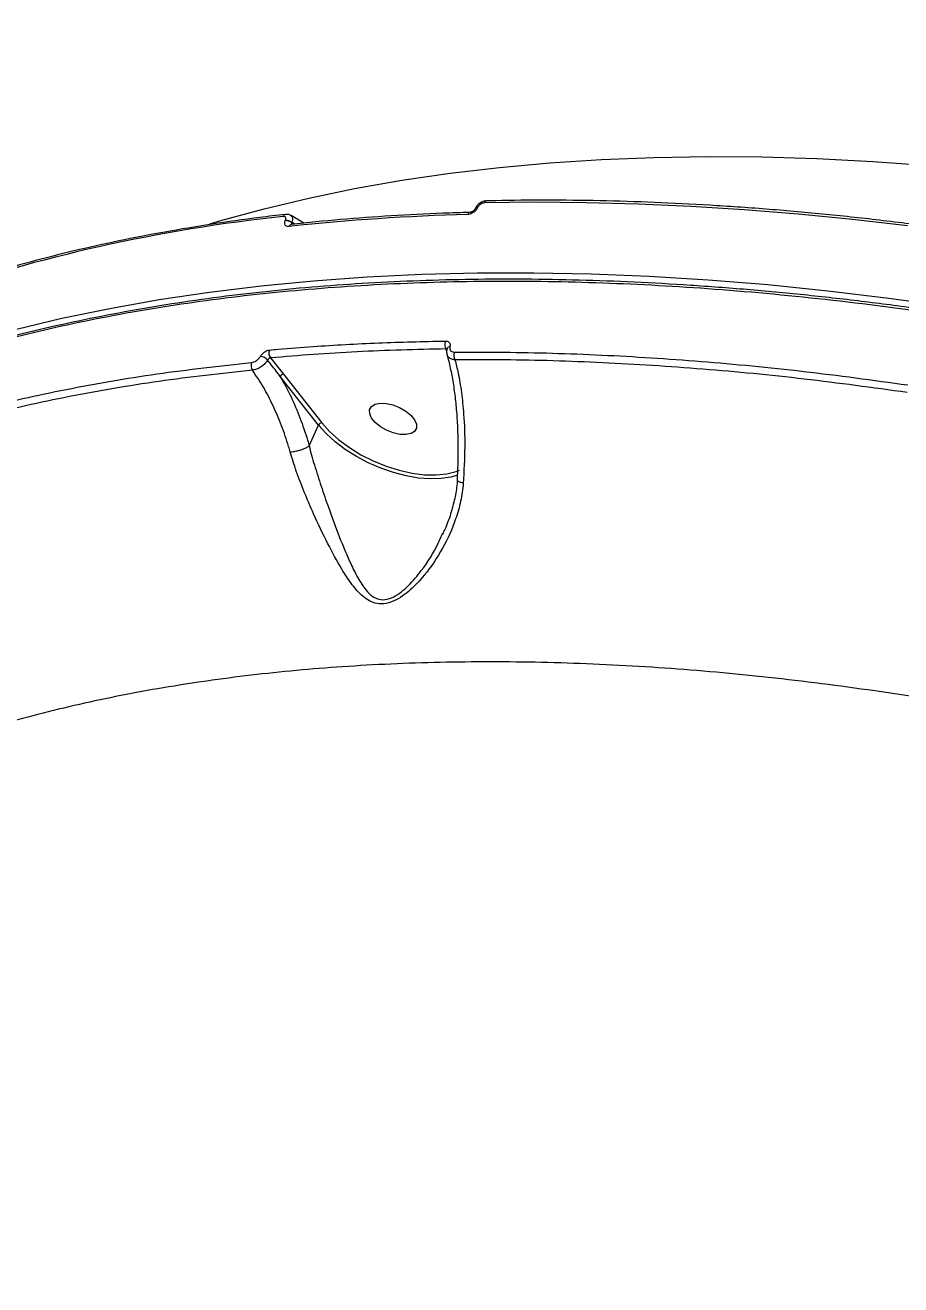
# Model space of a CAD drawing. Header units: millimetres. Extents: x -6523 to 7556, y -5559 to 6101.
# Drawn here: x -1993.7 to -1837.7, y 1370.3 to 1594.8 of the extents above; entities that cross this region are included whole.
import ezdxf

# ---------------------------------------------------------------- set-up
doc = ezdxf.new("R2010")
doc.units = ezdxf.units.MM
doc.layers.add('DIKOM_ОБЪЕКТ', color=7, linetype='Continuous')
doc.layers.add('DIKOM_РАЗМЕР_ЗОНА', color=7, linetype='Continuous')
doc.styles.add('style1', font='arial.ttf', dxfattribs={"width": 0.8})
doc.dimstyles.new('1-50', dxfattribs={"dimtxt": 300, "dimasz": 200, "dimexe": 100, "dimexo": 0, "dimgap": 100, "dimtad": 1, "dimtxsty": 'style1', "dimcen": 200, "dimclrd": 7, "dimclre": 7, "dimclrt": 7, "dimadec": 1, "dimazin": 2, "dimtfac": 1, "dimtmove": 0, "dimatfit": 2, "dimfxl": 0, "dimlwd": 25, "dimlwe": 18, "dimarcsym": 0})

# ---------------------------------------------------------------- blocks, each defined once
blk = doc.blocks.new('*D13')
at = {"layer": 'Defpoints', "color": 0, "transparency": 16777216}
for p in [(-2358.18, 6101.03), (4341.71, -4605.15), (7455.88, -4605.15)]:
    blk.add_point(p, dxfattribs=at)
at = {"layer": 'DIKOM_РАЗМЕР_ЗОНА', "color": 7, "lineweight": 18, "transparency": 16777216}
for p, q in [((-2358.18, 6101.03), (7555.88, 6101.03)), ((4341.71, -4605.15), (7555.88, -4605.15))]:
    blk.add_line(p, q, dxfattribs=at)
at = {"layer": 'DIKOM_РАЗМЕР_ЗОНА', "color": 7, "lineweight": 25, "transparency": 16777216}
blk.add_line((7455.88, 5701.03), (7455.88, -4205.15), dxfattribs=at)
at = {"layer": 'DIKOM_РАЗМЕР_ЗОНА', "color": 7, "transparency": 16777216}
for points in [[(7389.22, 5701.03), (7522.55, 5701.03), (7455.88, 6101.03)], [(7389.22, -4205.15), (7522.55, -4205.15), (7455.88, -4605.15)]]:
    blk.add_solid(points, dxfattribs=at)
at = {"layer": 'DIKOM_РАЗМЕР_ЗОНА', "color": 7, "transparency": 16777216, "insert": (7222.71, 375.61), "char_height": 300, "attachment_point": 5, "rotation": 90, "style": 'style1'}
blk.add_mtext('10700', dxfattribs=at)

msp = doc.modelspace()

# ---------------------------------------------------------------- linework, layer by layer
at = {"layer": 'DIKOM_ОБЪЕКТ', "color": 7, "linetype": 'Continuous', "lineweight": 15}
for p, q in [((-1944.103, 1559.495), (-1946.337, 1560.841)), ((-1913.554, 1562.078), (-1913.573, 1562.035)), ((-1913.108, 1562.292), (-1913.128, 1562.249)), ((-1947.38, 1559.949), (-1947.352, 1560.011)), ((-1946.244, 1559.659), (-1946.272, 1559.596)), ((-1946.272, 1559.596), (-1945.906, 1559.32)), ((-1945.67, 1559.343), (-1946.244, 1559.659)), ((-1950.031, 1535.495), (-1947.716, 1532.593)), ((-1918.589, 1536.61), (-1918.75, 1537.096)), ((-1918.538, 1537.168), (-1918.542, 1537.153)), ((-1941.452, 1523.501), (-1948.291, 1532.183)), ((-1947.716, 1532.593), (-1940.878, 1523.911)), ((-1943.11, 1519.823), (-1941.452, 1523.501)), ((-1919.447, 1504.049), (-1919.358, 1504.26))]:
    msp.add_line(p, q, dxfattribs=at)
at = {"layer": 'DIKOM_ОБЪЕКТ', "color": 7, "linetype": 'Continuous', "lineweight": 15, "flags": 128}
for points in [[(-1960.845, 1559.375), (-1958.888, 1559.956), (-1951.164, 1562.076), (-1943.208, 1563.983), (-1935.029, 1565.674), (-1926.633, 1567.148), (-1918.029, 1568.404), (-1909.224, 1569.441), (-1900.228, 1570.257), (-1891.047, 1570.852), (-1881.691, 1571.226), (-1872.169, 1571.377), (-1862.488, 1571.307), (-1852.659, 1571.014), (-1842.691, 1570.5), (-1832.592, 1569.764)], [(-1836.527, 1558.996), (-1846.311, 1560.137), (-1856.006, 1561.1), (-1865.605, 1561.883), (-1875.102, 1562.487), (-1884.491, 1562.91), (-1893.764, 1563.153), (-1902.915, 1563.215), (-1911.938, 1563.096)], [(-1995.506, 1540.558), (-1987.177, 1542.547), (-1978.626, 1544.321), (-1969.859, 1545.88), (-1960.884, 1547.222), (-1951.709, 1548.346), (-1942.34, 1549.25), (-1932.786, 1549.934), (-1923.056, 1550.398), (-1913.156, 1550.641), (-1903.096, 1550.664), (-1892.885, 1550.464), (-1882.529, 1550.044), (-1872.039, 1549.404), (-1861.424, 1548.543), (-1850.691, 1547.463), (-1839.85, 1546.165), (-1828.911, 1544.649)], [(-1932.352, 1526.256), (-1932.023, 1526.833), (-1931.382, 1527.23), (-1930.482, 1527.414), (-1929.395, 1527.372), (-1928.209, 1527.107), (-1927.021, 1526.639), (-1925.927, 1526.007), (-1925.015, 1525.262), (-1924.36, 1524.465), (-1924.013, 1523.679), (-1924.005, 1522.97), (-1924.334, 1522.393), (-1924.975, 1521.996), (-1925.875, 1521.812), (-1926.962, 1521.854), (-1928.148, 1522.12), (-1929.335, 1522.587), (-1930.43, 1523.219), (-1931.342, 1523.964), (-1931.997, 1524.761), (-1932.343, 1525.547), (-1932.352, 1526.256)], [(-1918.323, 1514.154), (-1919.59, 1513.977), (-1921.546, 1513.914), (-1923.648, 1514.074), (-1925.852, 1514.451), (-1928.109, 1515.04), (-1930.372, 1515.826), (-1932.591, 1516.792), (-1934.719, 1517.919), (-1936.71, 1519.182), (-1938.521, 1520.553), (-1940.114, 1522.003), (-1941.452, 1523.501)], [(-1940.878, 1523.911), (-1939.5, 1522.38), (-1937.851, 1520.901), (-1935.969, 1519.512), (-1933.901, 1518.245), (-1931.695, 1517.131), (-1929.405, 1516.196), (-1927.086, 1515.463), (-1924.793, 1514.949), (-1922.581, 1514.667), (-1920.503, 1514.624), (-1918.61, 1514.82), (-1916.945, 1515.251), (-1916.369, 1515.48)], [(-1916.673, 1514.604), (-1917.823, 1514.26), (-1918.323, 1514.154)]]:
    msp.add_lwpolyline(points, dxfattribs=at)
at = {"layer": 'DIKOM_ОБЪЕКТ', "color": 7, "linetype": 'Continuous', "lineweight": 15}
for centre, radius, start, end in [((-1911.414, 1562.927), 0.551, 98.68897, 162.07832), ((-1917.205, 1272.291), 290.014, 96.05295, 109.08503), ((-1947.241, 1560.494), 0.579, 100.9824, 160.44223), ((-1904.167, 1163.056), 398.134, 91.54127, 96.134), ((-1914.354, 1560.879), 0.547, 98.48749, 162.28745), ((-1913.183, 1561.793), 0.459, 83.15329, 148.59893), ((-1913.163, 1561.833), 0.462, 83.25852, 147.76467), ((-1947.305, 1558.267), 1.684, 52.15297, 92.5417), ((-1947.277, 1558.329), 1.684, 52.152, 92.54267), ((-1946.168, 1558.722), 0.572, 100.47031, 160.78894), ((-1917.449, 1537.897), 1.528, 156.9934, 211.63224), ((-1952.094, 1533.734), 2.069, 41.11612, 81.86046), ((-1948.897, 1536.351), 1.42, 157.69566, 217.04235), ((-1918.022, 1536.934), 0.565, 91.19425, 156.44107), ((-1915.79, 1535.91), 1.557, 157.20911, 209.27142), ((-1952.071, 1534.132), 1.425, 157.98959, 215.45687), ((-1947.631, 1531.867), 0.731, 96.68087, 154.40348), ((-1940.793, 1523.185), 0.731, 96.677, 154.40286)]:
    msp.add_arc(centre, radius, start, end, dxfattribs=at)
for points, knots in [([(-1911.499, 1563.455), (-1911.563, 1563.457), (-1911.839, 1563.468), (-1912.358, 1563.292), (-1912.978, 1562.889), (-1913.407, 1562.445), (-1913.506, 1562.138), (-1913.527, 1562.071)], [0, 0, 0, 0, 0.0765076, 0.3306924, 0.6154135, 0.916866, 1, 1, 1, 1]), ([(-1911.938, 1563.096), (-1912.034, 1563.085), (-1912.225, 1563.064), (-1912.53, 1562.923), (-1912.804, 1562.72), (-1913.002, 1562.497), (-1913.078, 1562.35), (-1913.108, 1562.292)], [0, 0, 0, 0, 0.2143347, 0.4284833, 0.6429331, 0.8577541, 1, 1, 1, 1]), ([(-1836.118, 1559.374), (-1837.918, 1559.594), (-1843.139, 1560.233), (-1851.71, 1561.141), (-1861.791, 1562.033), (-1871.762, 1562.727), (-1881.618, 1563.224), (-1891.35, 1563.523), (-1900.782, 1563.622), (-1907.468, 1563.56), (-1910.964, 1563.483), (-1911.498, 1563.471)], [0, 0, 0, 0, 0.0688414, 0.1996445, 0.330454, 0.4612669, 0.5920831, 0.722903, 0.8537269, 0.9776718, 1, 1, 1, 1]), ([(-1947.35, 1561.063), (-1948.879, 1560.882), (-1953.313, 1560.358), (-1960.518, 1559.341), (-1968.899, 1557.949), (-1977.089, 1556.36), (-1985.085, 1554.578), (-1992.879, 1552.606), (-2000.463, 1550.44), (-2006.704, 1548.458), (-2010.381, 1547.171), (-2011.664, 1546.721)], [0, 0, 0, 0, 0.0652735, 0.1893058, 0.3133433, 0.4373823, 0.5614208, 0.6854593, 0.8094945, 0.9335273, 1, 1, 1, 1]), ([(-1947.352, 1560.011), (-1947.322, 1560.094), (-1947.263, 1560.26), (-1947.288, 1560.47), (-1947.397, 1560.62), (-1947.571, 1560.697), (-1947.72, 1560.691), (-1947.787, 1560.688)], [0, 0, 0, 0, 0.2039614, 0.4080338, 0.6135007, 0.8265218, 1, 1, 1, 1]), ([(-1946.353, 1560.825), (-1946.409, 1560.868), (-1946.591, 1561.008), (-1946.949, 1561.086), (-1947.228, 1561.059), (-1947.35, 1561.048)], [0, 0, 0, 0, 0.19873273, 0.64744112, 1, 1, 1, 1]), ([(-1946.343, 1560.83), (-1946.327, 1560.825), (-1946.208, 1560.786), (-1946.112, 1560.557), (-1946.075, 1560.166), (-1946.188, 1559.828), (-1946.244, 1559.659)], [0, 0, 0, 0, 0.0492757, 0.36541, 0.6823082, 1, 1, 1, 1]), ([(-1914.434, 1561.421), (-1916.069, 1561.369), (-1920.81, 1561.22), (-1928.539, 1560.82), (-1937.533, 1560.175), (-1943.374, 1559.58), (-1946.272, 1559.285)], [0, 0, 0, 0, 0.1498888, 0.4347112, 0.7195461, 1, 1, 1, 1]), ([(-1913.128, 1562.249), (-1913.173, 1562.163), (-1913.285, 1561.945), (-1913.58, 1561.612), (-1913.99, 1561.308), (-1914.447, 1561.096), (-1914.732, 1561.063), (-1914.875, 1561.046)], [0, 0, 0, 0, 0.1408073, 0.3553054, 0.570038, 0.7849853, 1, 1, 1, 1]), ([(-1913.577, 1562.033), (-1913.589, 1562.007), (-1913.615, 1561.951), (-1913.712, 1561.822), (-1913.855, 1561.683), (-1914.032, 1561.556), (-1914.215, 1561.468), (-1914.351, 1561.428), (-1914.424, 1561.421), (-1914.433, 1561.421), (-1914.433, 1561.421)], [0, 0, 0, 0, 0.11619724, 0.25824361, 0.40368148, 0.56463007, 0.72632965, 0.86651545, 0.99735832, 1, 1, 1, 1]), ([(-1946.709, 1558.91), (-1946.812, 1558.907), (-1947.042, 1558.899), (-1947.31, 1559.02), (-1947.476, 1559.253), (-1947.515, 1559.572), (-1947.425, 1559.823), (-1947.38, 1559.949)], [0, 0, 0, 0, 0.1741825, 0.3895859, 0.5958267, 0.7978959, 1, 1, 1, 1]), ([(-1946.272, 1559.596), (-1946.284, 1559.56), (-1946.298, 1559.516), (-1946.293, 1559.426), (-1946.284, 1559.367), (-1946.25, 1559.334), (-1946.249, 1559.333)], [0, 0, 0, 0, 0.3970516, 0.4818844, 0.9957628, 1, 1, 1, 1]), ([(-1946.265, 1559.287), (-1946.276, 1559.286), (-1946.299, 1559.283), (-1946.289, 1559.283), (-1946.285, 1559.282)], [0, 0, 0, 0, 0.5277967, 1, 1, 1, 1]), ([(-1483.323, 1394.983), (-1486.743, 1397.578), (-1495.957, 1404.569), (-1511.56, 1415.669), (-1530.238, 1428.146), (-1549.705, 1440.302), (-1569.912, 1452.086), (-1590.808, 1463.444), (-1611.934, 1474.127), (-1633.211, 1484.115), (-1654.559, 1493.403), (-1676.326, 1502.141), (-1698.454, 1510.275), (-1720.872, 1517.76), (-1743.088, 1524.433), (-1765.029, 1530.289), (-1786.632, 1535.343), (-1808.248, 1539.677), (-1829.802, 1543.244), (-1851.215, 1546.013), (-1872.016, 1547.923), (-1892.148, 1548.987), (-1911.57, 1549.238), (-1930.598, 1548.679), (-1949.147, 1547.278), (-1967.14, 1545.018), (-1984.182, 1541.949), (-2000.235, 1538.101), (-2015.286, 1533.521), (-2029.582, 1528.133), (-2043.03, 1521.917), (-2055.597, 1514.897), (-2066.396, 1507.474), (-2073.334, 1502.12), (-2076.292, 1499.277), (-2076.597, 1498.984)], [0, 0, 0, 0, 0.0184442, 0.04969, 0.0809599, 0.1122057, 0.1443591, 0.1765388, 0.2086921, 0.2399379, 0.2712077, 0.3024535, 0.3346069, 0.3667865, 0.3989399, 0.4301857, 0.4614556, 0.4927014, 0.5248547, 0.5570344, 0.5891877, 0.6204335, 0.6517033, 0.6829491, 0.7151025, 0.7472821, 0.7794355, 0.8106811, 0.8419511, 0.8731969, 0.9053502, 0.9375297, 0.9696831, 0.9968779, 1, 1, 1, 1]), ([(-1483.305, 1395.508), (-1484.489, 1396.423), (-1488.535, 1399.55), (-1495.633, 1404.802), (-1504.571, 1411.251), (-1513.657, 1417.582), (-1522.858, 1423.788), (-1532.178, 1429.87), (-1541.62, 1435.829), (-1551.188, 1441.669), (-1560.883, 1447.392), (-1570.709, 1452.998), (-1580.668, 1458.49), (-1590.762, 1463.869), (-1600.998, 1469.137), (-1611.363, 1474.288), (-1621.825, 1479.306), (-1632.341, 1484.169), (-1642.882, 1488.863), (-1653.443, 1493.388), (-1664.029, 1497.745), (-1674.642, 1501.937), (-1685.288, 1505.965), (-1695.967, 1509.83), (-1706.684, 1513.533), (-1717.441, 1517.075), (-1728.242, 1520.458), (-1739.084, 1523.68), (-1749.941, 1526.732), (-1760.767, 1529.602), (-1771.523, 1532.278), (-1782.197, 1534.759), (-1792.794, 1537.045), (-1803.32, 1539.138), (-1813.777, 1541.04), (-1824.169, 1542.751), (-1834.497, 1544.271), (-1844.766, 1545.601), (-1854.978, 1546.741), (-1865.135, 1547.691), (-1875.218, 1548.448), (-1885.188, 1549.01), (-1895.004, 1549.373), (-1904.649, 1549.536), (-1914.126, 1549.501), (-1923.439, 1549.268), (-1932.59, 1548.837), (-1941.584, 1548.209), (-1950.422, 1547.383), (-1959.107, 1546.359), (-1967.641, 1545.136), (-1976.027, 1543.713), (-1984.254, 1542.092), (-1992.295, 1540.279), (-2000.115, 1538.279), (-2007.697, 1536.097), (-2015.036, 1533.735), (-2022.137, 1531.191), (-2029.003, 1528.467), (-2035.636, 1525.56), (-2042.038, 1522.472), (-2048.21, 1519.199), (-2054.154, 1515.743), (-2059.87, 1512.1), (-2065.362, 1508.276), (-2070.586, 1504.265), (-2074.282, 1501.249), (-2076.15, 1499.523), (-2076.452, 1499.244)], [0, 0, 0, 0, 0.0064609, 0.0220861, 0.0377157, 0.0532677, 0.0687479, 0.084174, 0.0995636, 0.1149342, 0.1303035, 0.1456855, 0.1610954, 0.1765507, 0.1920689, 0.2076676, 0.2233012, 0.2388777, 0.2543768, 0.2698166, 0.2852147, 0.3005886, 0.3159561, 0.3313329, 0.3467323, 0.3621721, 0.3776696, 0.3932424, 0.4088786, 0.4244889, 0.4400112, 0.4554691, 0.4708801, 0.486262, 0.5016321, 0.517008, 0.5324016, 0.5478303, 0.5633116, 0.578863, 0.5944935, 0.6101222, 0.6256725, 0.6411532, 0.6565817, 0.6719757, 0.6873527, 0.7027303, 0.718122, 0.7335431, 0.7490114, 0.7645442, 0.7801587, 0.7957935, 0.811373, 0.8268766, 0.8423217, 0.8577256, 0.8731055, 0.8884787, 0.9038609, 0.9192648, 0.9347078, 0.9502066, 0.9657787, 0.981401, 0.9969862, 1, 1, 1, 1]), ([(-1950.211, 1536.89), (-1949.696, 1536.936), (-1947.119, 1537.166), (-1940.699, 1537.664), (-1930.82, 1538.234), (-1922.845, 1538.408), (-1918.856, 1538.495)], [0, 0, 0, 0, 0.05076847, 0.25385341, 0.6266975, 1, 1, 1, 1]), ([(-1918.856, 1538.495), (-1918.809, 1538.494), (-1918.621, 1538.491), (-1918.336, 1538.408), (-1918.087, 1538.187), (-1917.966, 1537.876), (-1918.011, 1537.624), (-1918.034, 1537.498)], [0, 0, 0, 0, 0.0795817, 0.319498, 0.5498066, 0.7748847, 1, 1, 1, 1]), ([(-1953.392, 1534.667), (-1953.256, 1534.692), (-1952.984, 1534.744), (-1952.546, 1534.982), (-1952.149, 1535.307), (-1951.914, 1535.595), (-1951.817, 1535.755), (-1951.801, 1535.783)], [0, 0, 0, 0, 0.2378089, 0.4755434, 0.7134982, 0.9515493, 1, 1, 1, 1]), ([(-1951.801, 1535.783), (-1951.784, 1535.809), (-1951.688, 1535.968), (-1951.454, 1536.254), (-1951.059, 1536.579), (-1950.621, 1536.815), (-1950.348, 1536.865), (-1950.211, 1536.89)], [0, 0, 0, 0, 0.047925, 0.285622, 0.5236221, 0.761722, 1, 1, 1, 1]), ([(-1950.031, 1535.495), (-1950.074, 1535.484), (-1950.16, 1535.461), (-1950.298, 1535.374), (-1950.424, 1535.258), (-1950.499, 1535.159), (-1950.529, 1535.104), (-1950.535, 1535.095)], [0, 0, 0, 0, 0.238565, 0.4769439, 0.7149133, 0.9522555, 1, 1, 1, 1]), ([(-1918.75, 1537.096), (-1924.071, 1536.973), (-1934.725, 1536.727), (-1944.925, 1535.906), (-1950.031, 1535.495)], [0, 0, 0, 0, 0.4994503, 1, 1, 1, 1]), ([(-1918.546, 1537.113), (-1918.565, 1537.124), (-1918.606, 1537.148), (-1918.684, 1537.127), (-1918.737, 1537.102), (-1918.75, 1537.096)], [0, 0, 0, 0, 0.3920109, 0.8464097, 1, 1, 1, 1]), ([(-1918.53, 1537.157), (-1918.543, 1537.12), (-1918.641, 1536.858), (-1918.67, 1536.487), (-1918.556, 1536.203), (-1918.529, 1536.135)], [0, 0, 0, 0, 0.1103826, 0.7899731, 1, 1, 1, 1]), ([(-1918.589, 1536.063), (-1918.531, 1535.872), (-1918.249, 1534.953), (-1917.834, 1533.056), (-1917.357, 1530.378), (-1916.993, 1527.452), (-1916.743, 1524.331), (-1916.611, 1521.047), (-1916.618, 1517.628), (-1916.676, 1515.195), (-1916.77, 1513.892), (-1916.777, 1513.784)], [0, 0, 0, 0, 0.03458352, 0.16701815, 0.30161197, 0.43790495, 0.57531678, 0.71322628, 0.85086349, 0.98765846, 1, 1, 1, 1]), ([(-1917.148, 1535.149), (-1917.227, 1535.157), (-1917.543, 1535.191), (-1918.014, 1535.376), (-1918.405, 1535.707), (-1918.483, 1535.989), (-1918.51, 1536.089)], [0, 0, 0, 0, 0.1169815, 0.4703419, 0.8137547, 1, 1, 1, 1]), ([(-1918.034, 1537.498), (-1918.057, 1537.374), (-1918.102, 1537.124), (-1917.983, 1536.817), (-1917.736, 1536.6), (-1917.456, 1536.518), (-1917.271, 1536.514), (-1917.225, 1536.513)], [0, 0, 0, 0, 0.2263489, 0.4527343, 0.6824044, 0.9207812, 1, 1, 1, 1]), ([(-1917.225, 1536.513), (-1914.285, 1536.52), (-1905.684, 1536.542), (-1891.093, 1536.101), (-1873.291, 1534.964), (-1855.093, 1533.225), (-1842.67, 1531.529), (-1836.459, 1530.68)], [0, 0, 0, 0, 0.11445486, 0.33476567, 0.55507576, 0.77753853, 1, 1, 1, 1]), ([(-2016.215, 1522.281), (-2011.43, 1523.712), (-2001.859, 1526.575), (-1986.466, 1529.987), (-1970.393, 1532.793), (-1959.059, 1534.042), (-1953.392, 1534.667)], [0, 0, 0, 0, 0.2485951, 0.4971904, 0.7485951, 1, 1, 1, 1]), ([(-1953.232, 1533.306), (-1958.823, 1532.69), (-1970.006, 1531.459), (-1985.994, 1528.682), (-2001.423, 1525.278), (-2011.081, 1522.391), (-2015.91, 1520.947)], [0, 0, 0, 0, 0.2485952, 0.49719001, 0.74859567, 1, 1, 1, 1]), ([(-1950.535, 1535.095), (-1950.562, 1535.051), (-1950.728, 1534.79), (-1951.128, 1534.323), (-1951.801, 1533.798), (-1952.543, 1533.42), (-1953.002, 1533.344), (-1953.232, 1533.306)], [0, 0, 0, 0, 0.0485281, 0.2867374, 0.5246998, 0.7622892, 1, 1, 1, 1]), ([(-1946.517, 1518.747), (-1946.607, 1519.06), (-1947.066, 1520.655), (-1948.02, 1523.457), (-1949.524, 1527.003), (-1951.25, 1530.345), (-1952.569, 1532.315), (-1953.232, 1533.306)], [0, 0, 0, 0, 0.0563935, 0.2882941, 0.5227659, 0.760001, 1, 1, 1, 1]), ([(-1948.291, 1532.183), (-1948.452, 1532.397), (-1949.191, 1533.377), (-1949.945, 1534.341), (-1950.535, 1535.095)], [0, 0, 0, 0, 0.2185628, 1, 1, 1, 1]), ([(-1836.566, 1529.33), (-1842.704, 1530.169), (-1854.979, 1531.846), (-1873.082, 1533.585), (-1890.906, 1534.732), (-1905.578, 1535.177), (-1914.214, 1535.156), (-1917.148, 1535.149)], [0, 0, 0, 0, 0.2203115, 0.4406224, 0.6630844, 0.8855463, 1, 1, 1, 1]), ([(-1917.148, 1535.149), (-1916.955, 1534.387), (-1916.499, 1532.585), (-1915.962, 1529.373), (-1915.518, 1525.01), (-1915.319, 1519.638), (-1915.547, 1515.329), (-1915.663, 1513.147)], [0, 0, 0, 0, 0.1301691, 0.3081402, 0.4882763, 0.7408527, 1, 1, 1, 1]), ([(-1948.291, 1532.183), (-1947.63, 1530.987), (-1946.348, 1528.667), (-1944.728, 1524.827), (-1943.702, 1521.858), (-1943.206, 1520.152), (-1943.11, 1519.823)], [0, 0, 0, 0, 0.3208317, 0.6223597, 0.9272329, 1, 1, 1, 1]), ([(-1946.517, 1518.747), (-1946.481, 1518.749), (-1946.318, 1518.757), (-1945.899, 1518.801), (-1945.207, 1518.936), (-1944.392, 1519.183), (-1943.641, 1519.489), (-1943.289, 1519.708), (-1943.114, 1519.818)], [0, 0, 0, 0, 0.0350307, 0.1552407, 0.3664246, 0.577616, 0.7887857, 1, 1, 1, 1]), ([(-1943.11, 1519.823), (-1943.111, 1519.821), (-1943.112, 1519.819), (-1943.113, 1519.818), (-1943.114, 1519.818)], [0, 0, 0, 0, 0.6833023, 1, 1, 1, 1]), ([(-1943.114, 1519.818), (-1943.114, 1519.817), (-1942.903, 1518.695), (-1942.142, 1516.306), (-1941.019, 1512.611), (-1939.505, 1508.288), (-1937.779, 1503.587), (-1936.037, 1499.436), (-1934.501, 1496.266), (-1933.221, 1494.279), (-1932.004, 1493.064), (-1930.87, 1492.466), (-1929.59, 1492.313), (-1928.079, 1492.837), (-1926.665, 1493.792), (-1924.976, 1495.317), (-1922.652, 1498.127), (-1920.588, 1501.201), (-1919.662, 1503.512), (-1919.447, 1504.049)], [0, 0, 0, 0, 0.0000385, 0.0680091, 0.145273, 0.2226396, 0.3355268, 0.4485034, 0.5135814, 0.5784703, 0.6214135, 0.6467092, 0.6799441, 0.7175282, 0.7512903, 0.785206, 0.8538471, 0.9659825, 1, 1, 1, 1]), ([(-1915.663, 1513.147), (-1915.795, 1512.078), (-1916.063, 1509.925), (-1917.199, 1506.012), (-1919.227, 1501.478), (-1922.067, 1497.248), (-1924.637, 1494.5), (-1926.494, 1493.014), (-1928.085, 1492.073), (-1929.78, 1491.567), (-1931.371, 1491.703), (-1932.705, 1492.314), (-1934.162, 1493.473), (-1935.694, 1495.31), (-1937.669, 1498.347), (-1939.882, 1502.445), (-1942.095, 1507.085), (-1943.961, 1511.442), (-1945.412, 1515.173), (-1946.165, 1517.607), (-1946.517, 1518.747)], [0, 0, 0, 0, 0.0515651, 0.1038946, 0.193806, 0.2863977, 0.3436969, 0.3727591, 0.4024668, 0.4366793, 0.4671093, 0.4964629, 0.5269699, 0.5803773, 0.634947, 0.7251678, 0.8181218, 0.8802035, 0.9438895, 1, 1, 1, 1]), ([(-1916.753, 1513.796), (-1916.761, 1513.558), (-1916.8, 1512.434), (-1917.173, 1510.394), (-1917.894, 1507.671), (-1918.653, 1505.527), (-1919.242, 1504.332), (-1919.39, 1504.032)], [0, 0, 0, 0, 0.0709394, 0.333861, 0.6111299, 0.9023206, 1, 1, 1, 1]), ([(-1915.663, 1513.147), (-1915.687, 1513.154), (-1915.931, 1513.217), (-1916.333, 1513.363), (-1916.684, 1513.581), (-1916.703, 1513.722), (-1916.711, 1513.781)], [0, 0, 0, 0, 0.0380022, 0.3812555, 0.7371852, 1, 1, 1, 1]), ([(-1570.144, 1371.566), (-1575.325, 1374.86), (-1585.692, 1381.453), (-1601.734, 1390.909), (-1618.082, 1400.021), (-1634.96, 1408.852), (-1652.338, 1417.369), (-1670.191, 1425.534), (-1688.231, 1433.212), (-1706.935, 1440.587), (-1726.271, 1447.582), (-1746.188, 1454.127), (-1766.289, 1460.065), (-1786.507, 1465.35), (-1806.774, 1469.947), (-1826.621, 1473.75), (-1845.986, 1476.768), (-1864.824, 1479.026), (-1883.465, 1480.565), (-1901.834, 1481.348), (-1919.857, 1481.354), (-1937.122, 1480.583), (-1953.59, 1479.06), (-1969.236, 1476.822), (-1984.331, 1473.833), (-1998.796, 1470.071), (-2012.563, 1465.529), (-2024.489, 1460.651), (-2034.749, 1455.628), (-2043.557, 1450.612), (-2051.79, 1445.168), (-2059.414, 1439.313), (-2066.398, 1433.076), (-2072.734, 1426.446), (-2078.474, 1419.454), (-2081.737, 1414.482), (-2083.369, 1411.996)], [0, 0, 0, 0, 0.0277653, 0.0555639, 0.0833624, 0.1111276, 0.1400315, 0.1689729, 0.1979143, 0.226818, 0.2582448, 0.2896959, 0.3211225, 0.3534673, 0.3858385, 0.4181832, 0.4495061, 0.4808531, 0.5121759, 0.5444126, 0.5766758, 0.6089124, 0.640161, 0.6714337, 0.7026821, 0.7348413, 0.7670266, 0.7991857, 0.8241463, 0.8491072, 0.8742671, 0.8994269, 0.9244695, 0.9495122, 0.9747561, 1, 1, 1, 1])]:
    msp.add_open_spline(points, degree=3, knots=knots, dxfattribs=at)

# ---------------------------------------------------------------- dimensions: what is measured, and where the dimension line sits
at = {"layer": 'DIKOM_РАЗМЕР_ЗОНА'}
dim = msp.add_linear_dim(base=(7455.882, -4605.145), p1=(-2358.182, 6101.03), p2=(4341.706, -4605.145), angle=90, text='10700', dimstyle='1-50', override={"dimasz": 400, "dimgap": 80}, dxfattribs=at)
dim.commit()
dim.dimension.update_dxf_attribs({"geometry": '*D13', "text_midpoint": (7455.882, 375.606), "dimtype": 160})

doc.saveas('drawing.dxf')
